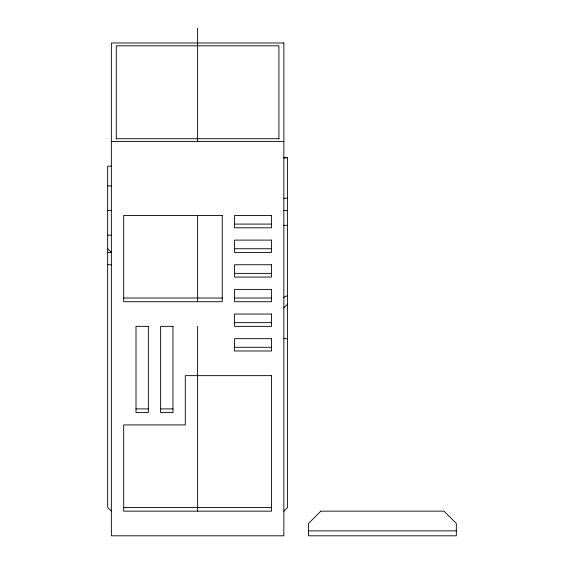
<?xml version="1.0" encoding="UTF-8"?>
<svg xmlns="http://www.w3.org/2000/svg" width="564" height="564" viewBox="0 0 564 564"><rect width="100%" height="100%" fill="white"/><g stroke="black" fill="none" stroke-linecap="round" stroke-linejoin="round"><path stroke-width="0.85" d="M283.847 307.873L287.541 304.179M283.847 511.16L287.541 507.466L287.541 157.567L283.847 157.567M283.6 297.447L287.541 295.55M284.087 158.082L287.541 157.567M116.29 138.73L278.919 138.73M111.362 141.55L283.847 141.55M111.362 166.19L107.668 166.19L107.668 507.466L111.362 511.16M107.668 185.901L111.362 185.901M283.847 198.225L287.541 198.225M107.668 210.541L111.362 210.541M283.847 210.541L287.541 210.541M234.568 224.091L271.531 224.091M283.847 225.325L287.541 225.325M107.668 235.181L111.362 235.181M234.568 248.738L271.531 248.738M107.668 252.432L111.362 252.432L107.668 248.738M107.668 264.749L111.362 264.749M234.568 273.378L271.531 273.378M123.685 298.018L222.244 298.018M234.568 298.018L271.531 298.018M234.568 322.657L271.531 322.657M283.847 338.675L287.541 338.675M234.568 347.297L271.531 347.297M136.002 408.9L148.325 408.9M160.641 408.9L172.965 408.9M123.685 507.466L271.531 507.466M308.487 530.872L456.332 530.872M278.919 139.047L278.919 45.804L116.29 45.804L116.29 139.047M197.604 28.2L197.604 141.55M197.604 215.469L197.604 301.712M197.604 326.352L197.604 511.16M320.81 511.16L308.487 523.477L308.487 535.8L456.332 535.8L456.332 523.477L444.016 511.16L320.81 511.16M283.847 42.984L111.362 42.984L111.362 535.8L283.847 535.8L283.847 42.984M222.244 215.469L123.685 215.469L123.685 301.712L222.244 301.712L222.244 215.469M271.531 215.469L234.568 215.469L234.568 227.793L271.531 227.793L271.531 215.469M271.531 240.109L234.568 240.109L234.568 252.432L271.531 252.432L271.531 240.109M271.531 264.749L234.568 264.749L234.568 277.072L271.531 277.072L271.531 264.749M271.531 289.395L234.568 289.395L234.568 301.712L271.531 301.712L271.531 289.395M271.531 314.035L234.568 314.035L234.568 326.352L271.531 326.352L271.531 314.035M148.325 326.352L136.002 326.352L136.002 412.594L148.325 412.594L148.325 326.352M172.965 326.352L160.641 326.352L160.641 412.594L172.965 412.594L172.965 326.352M271.531 338.675L234.568 338.675L234.568 350.991L271.531 350.991L271.531 338.675M271.531 375.638L185.288 375.638L185.288 424.918L123.685 424.918L123.685 511.16L271.531 511.16L271.531 375.638"/></g></svg>
